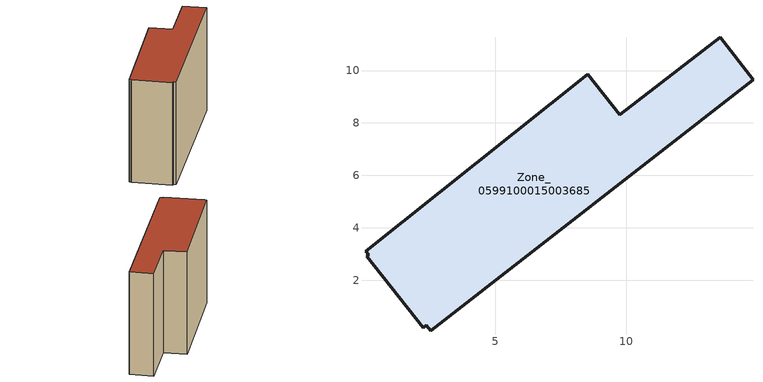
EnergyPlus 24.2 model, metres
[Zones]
Zone_0599100015003685
 floor ground (C_G): 2.38,0.29 2.27,0.2 0.11,2.92 0.18,2.97 0.06,3.11 8.54,9.86 9.76,8.32 13.58,11.26 14.83,9.65 2.55,0.09 z0.71
 wall outside (C_F): 2.27,0.2 2.38,0.29 2.55,0.09 14.83,9.65 13.58,11.26 9.76,8.32 8.54,9.86 0.06,3.11 0.18,2.97 0.11,2.92 2.27,0.2 z0.71:9.86
 roof outside (C_R): 2.38,0.29 2.55,0.09 14.83,9.65 13.58,11.26 9.76,8.32 8.54,9.86 0.06,3.11 0.18,2.97 0.11,2.92 2.27,0.2 z9.86
[BUILDING]
Pand.0599100015003685: North Axis=0; Terrain=City; Loads Convergence Tolerance Value=0.04; Temperature Convergence Tolerance Value=0.4; Solar Distribution=FullExterior; Maximum Number of Warmup Days=25; Minimum Number of Warmup Days=1
[Site:Location]
Rotterdam.The.Hague.AP_ZH_NLD Design_Conditions: Latitude=51.96; Longitude=4.45; Time Zone=1; Elevation=-4.5
[SITE:GROUNDTEMPERATURE:BUILDINGSURFACE]
18, 18, 18, 18, 18, 18, 18, 18, 18, 18, 18, 18
[MATERIAL] Thermal Absorptance=0.9; Solar Absorptance=0.7; Visible Absorptance=0.7
Name | Roughness | Thickness | Conductivity | Density | Specific Heat
G.TI.1975-1991 | MediumSmooth | 0.15 | 0.288461 | 540 | 1210
F.TI.1975-1991 | Rough | 0.3 | 0.230769 | 1920 | 840
R.TI.1975-1991 | MediumRough | 0.2 | 0.153846 | 1500 | 1000
[CONSTRUCTION]
C_G: G.TI.1975-1991
C_F: F.TI.1975-1991
C_R: R.TI.1975-1991
[ZONE]
Zone_0599100015003685: Type=1; Multiplier=1; Ceiling Height=Autocalculate; Volume=Autocalculate; Floor Area=autocalculate; Part of Total Floor Area=Yes
[ZONEINFILTRATION:DESIGNFLOWRATE]
Infil_Zone_0599100015003685: Zone or ZoneList or Space or SpaceList=Zone_0599100015003685; Schedule=AlwaysOn; Design Flow Rate Calculation Method=Flow/Area; Flow Rate per Floor Area=0.003; Constant Term Coefficient=1; Temperature Term Coefficient=0; Velocity Term Coefficient=0; Velocity Squared Term Coefficient=0
[HVACTEMPLATE:ZONE:IDEALLOADSAIRSYSTEM]
Zone_0599100015003685: Maximum Heating Supply Air Temperature=50; Minimum Cooling Supply Air Temperature=13; Maximum Heating Supply Air Humidity Ratio=0.0156; Minimum Cooling Supply Air Humidity Ratio=0.0077; Heating Limit=NoLimit; Cooling Limit=NoLimit; Dehumidification Control Type=ConstantSensibleHeatRatio; Cooling Sensible Heat Ratio=0.7; Dehumidification Setpoint=60; Humidification Control Type=None; Humidification Setpoint=30; Outdoor Air Method=None; Outdoor Air Flow Rate per Person=0.00944; Outdoor Air Flow Rate per Zone Floor Area=0; Outdoor Air Flow Rate per Zone=0; Demand Controlled Ventilation Type=None; Outdoor Air Economizer Type=NoEconomizer; Heat Recovery Type=None; Sensible Heat Recovery Effectiveness=0.7; Latent Heat Recovery Effectiveness=0.65
[ZONECONTROL:THERMOSTAT]
ThermostatControl_Zone_0599100015003685: Zone or ZoneList=Zone_0599100015003685; Control Type Schedule=DualSetpointControlType; Control 1=Thermostat_Zone_0599100015003685; Temperature Difference Between Cutout And Setpoint=0
[THERMOSTATSETPOINT:DUALSETPOINT]
Thermostat_Zone_0599100015003685: Heating Setpoint Temperature Schedule=HeatingSetpoint_Zone_0599100015003685; Cooling Setpoint Temperature Schedule=CoolingSetpoint_Zone_0599100015003685
[SCHEDULE:COMPACT]
HeatingSetpoint_Zone_0599100015003685: Through: 12/31, For: AllDays, Until: 24:00, 21
CoolingSetpoint_Zone_0599100015003685: Through: 12/31, For: AllDays, Until: 24:00, 24
DualSetpointControlType: Through: 12/31, For: AllDays, Until: 24:00, 4
AlwaysOn: Through: 12/31, For: AllDays, Until: 24:00, 1
